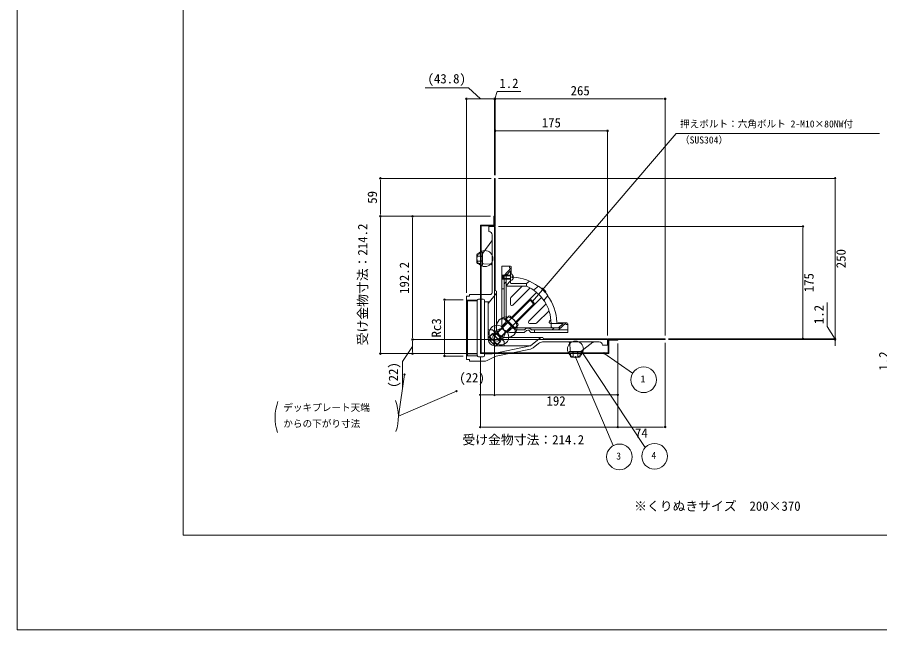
# Model space of a CAD drawing. Units: millimetres, scale not verified. Extents: x -1380 to 1380, y -955 to 955.
# Drawn here: x -1380 to -35, y -955 to 0 of the extents above; entities that cross this region are included whole.
import ezdxf
from ezdxf.enums import TextEntityAlignment as Align

# ---------------------------------------------------------------- set-up
doc = ezdxf.new("R2010")
doc.units = ezdxf.units.MM
doc.header["$LTSCALE"] = 3
doc.linetypes.add('USER1', pattern=[2, 1.25, -0.25, 0.25, -0.25])
doc.linetypes.add('USER2', pattern=[0.375, 0.25, -0.125])
for name, color, linetype, lineweight in [('0-0_0', 7, 'Continuous', 15), ('0-2_L-2', 7, 'Continuous', 18), ('0-3_L-1', 7, 'Continuous', 18), ('0-4_L-5', 2, 'USER1', 18), ('0-5_L-3', 7, 'Continuous', 18), ('0-7_WAKU', 7, 'Continuous', 18), ('0-8_MOJI', 7, 'Continuous', 18), ('0-9_SUNPO', 7, 'Continuous', 18)]:
    doc.layers.add(name, color=color, linetype=linetype, lineweight=lineweight)
doc.styles.add('ＭＳ ゴシック', font='')
doc.styles.get('ＭＳ ゴシック').set_extended_font_data('MS Gothic')

# ---------------------------------------------------------------- blocks, each defined once
blk = doc.blocks.new('_DOT')
at = {"layer": '0-0_0'}
for p, q in [((-0.5, 0), (-1, 0)), ((0.25, 0), (-0.25, 0))]:
    blk.add_line(p, q, dxfattribs=at)
blk.add_circle((0, 0), 0.25, dxfattribs=at)
blk = doc.blocks.new('_DOTSMALL')
at = {"layer": '0-0_0'}
blk.add_line((0.0625, 0), (-0.0625, 0), dxfattribs=at)
blk.add_circle((0, 0), 0.0625, dxfattribs=at)

msp = doc.modelspace()

# ---------------------------------------------------------------- linework, layer by layer
at = {"layer": '0-0_0'}
for p, q in [((-775.903, -555.934), (-776.174, -557.79)), ((-693.973, -582.596), (-695.697, -583.333))]:
    msp.add_line(p, q, dxfattribs=at)
at = {"layer": '0-0_0', "lineweight": 18}
msp.add_lwpolyline([(-1121.329, -807.392), (1121.171, -807.392), (1121.171, 687.608), (-1121.329, 687.608)], close=True, dxfattribs=at)
at = {"layer": '0-0_0'}
for centre in [(-776.038, -556.862), (-694.835, -582.964)]:
    msp.add_circle(centre, 0.938, dxfattribs=at)
at = {"layer": '0-2_L-2'}
for p, q in [((-653.964, -367.659), (-639.764, -348.725)), ((-639.364, -429.192), (-639.364, -339.192)), ((-657.564, -371.192), (-656.364, -371.192)), ((-654.364, -382.321), (-654.364, -368.859)), ((-657.564, -381.192), (-656.364, -381.192)), ((-652.497, -384.316), (-641.231, -385.068)), ((-657.564, -429.192), (-656.364, -429.192)), ((-632.364, -427.192), (-634.364, -426.192)), ((-632.364, -430.192), (-632.364, -489.192)), ((-679.364, -434.692), (-679.364, -440.25)), ((-679.364, -440.25), (-662.322, -440.783)), ((-679.364, -440.25), (-679.364, -528.134)), ((-677.864, -441.798), (-679.364, -440.25)), ((-677.864, -441.798), (-662.364, -442.282)), ((-677.864, -441.798), (-677.864, -526.586)), ((-662.364, -441.192), (-662.364, -527.192)), ((-660.364, -439.192), (-653.364, -439.192)), ((-651.364, -441.192), (-651.364, -443.692)), ((-651.364, -443.692), (-643.333, -443.692)), ((-651.364, -443.692), (-651.364, -524.692)), ((-645.364, -443.692), (-645.364, -502.192)), ((-638.749, -487.192), (-645.364, -487.192)), ((-633.799, -492.142), (-638.749, -487.192)), ((-633.799, -492.142), (-636.628, -494.97)), ((-628.142, -503.455), (-636.628, -494.97)), ((-633.799, -492.142), (-625.314, -500.627)), ((-645.113, -502.041), (-635.213, -511.941)), ((-640.163, -502.748), (-644.406, -498.506)), ((-640.163, -502.748), (-642.284, -504.87)), ((-635.92, -506.991), (-638.042, -509.112)), ((-635.92, -506.991), (-631.678, -511.234)), ((-632.385, -511.941), (-626.021, -505.577)), ((-625.314, -500.627), (-628.142, -503.455)), ((-626.021, -505.577), (-628.142, -503.455)), ((-625.314, -500.627), (-620.364, -505.577)), ((-563.364, -499.192), (-622.364, -499.192)), ((-620.364, -505.577), (-620.364, -512.174)), ((-566.806, -508.431), (-575.268, -515.306)), ((-560.5, -506.192), (-472.364, -506.192)), ((-560.364, -499.192), (-559.364, -501.192)), ((-517.533, -519.325), (-518.285, -508.059)), ((-500.876, -520.792), (-481.942, -506.592)), ((-651.364, -527.192), (-651.364, -524.692)), ((-579.364, -512.192), (-635.364, -512.192)), ((-633.11, -528.497), (-579.534, -517.335)), ((-597.164, -523.192), (-597.164, -524.392)), ((-515.538, -521.192), (-502.076, -521.192)), ((-514.364, -523.192), (-514.364, -524.392)), ((-504.364, -523.192), (-504.364, -524.392)), ((-677.864, -526.586), (-679.364, -528.134)), ((-679.364, -528.134), (-662.322, -527.601)), ((-679.364, -528.134), (-679.364, -533.692)), ((-677.864, -526.586), (-662.364, -526.102)), ((-660.364, -529.192), (-653.364, -529.192)), ((-635.512, -529.326), (-647.266, -535.152))]:
    msp.add_line(p, q, dxfattribs=at)
msp.add_lwpolyline([(-656.364, -523.192), (-656.364, -325.192), (-635.564, -325.192), (-635.564, -310.192), (-636.764, -310.192), (-636.764, -323.992), (-657.564, -323.992), (-657.564, -524.392), (-457.164, -524.392), (-457.164, -503.592), (-443.364, -503.592), (-443.364, -502.392), (-458.364, -502.392), (-458.364, -523.192)], close=True, dxfattribs=at)
for points in [[(-634.364, -426.192), (-634.364, -326.192), (-644.364, -326.192), (-644.364, -334.192)], [(-632.364, -427.192), (-632.364, -430.192), (-645.364, -446.192)], [(-679.364, -434.692), (-674.364, -434.692), (-674.364, -432.192), (-642.364, -432.192)], [(-636.628, -494.97), (-638.749, -492.849), (-645.113, -499.213)], [(-560.364, -499.192), (-563.364, -499.192), (-579.364, -512.192)], [(-559.364, -501.192), (-459.364, -501.192), (-459.364, -511.192), (-467.364, -511.192)], [(-651.364, -524.692), (-639.364, -524.692), (-579.364, -512.192)], [(-679.364, -533.692), (-674.364, -533.692), (-674.364, -536.192), (-651.706, -536.192)]]:
    msp.add_lwpolyline(points, dxfattribs=at)
for centre, radius, start, end in [((-644.364, -339.192), 5, 0, 90), ((-641.364, -347.525), 2, 323.1301, 0), ((-652.364, -368.859), 2, 143.1301, 180), ((-652.364, -382.321), 2, 180, 266.18593), ((-641.364, -387.063), 2, 0, 86.18593), ((-642.364, -429.192), 3, 270, 0), ((-660.364, -441.192), 2, 90, 180), ((-653.364, -441.192), 2, 0, 90), ((-622.364, -489.192), 10, 180, 270), ((-643.699, -500.627), 2, 135, 225), ((-635.364, -502.192), 10, 180, 270), ((-560.5, -516.192), 10, 90, 129.09386), ((-520.28, -508.192), 2, 3.81407, 90), ((-480.742, -508.192), 2, 90, 126.8699), ((-472.364, -511.192), 5, 0, 90), ((-633.799, -510.527), 2, 225, 315), ((-581.574, -507.545), 10, 281.76829, 309.09386), ((-515.538, -519.192), 2, 183.81407, 270), ((-502.076, -519.192), 2, 270, 306.8699), ((-660.364, -527.192), 2, 180, 270), ((-653.364, -527.192), 2, 270, 0), ((-651.706, -526.192), 10, 270, 296.36397), ((-631.071, -538.286), 10, 101.76829, 116.36397)]:
    msp.add_arc(centre, radius, start, end, dxfattribs=at)
at = {"layer": '0-3_L-1'}
for p, q in [((-610.864, -388.192), (-620.364, -388.192)), ((-609.364, -400.151), (-609.364, -389.692)), ((-620.364, -402.485), (-609.749, -390.696)), ((-620.364, -470.221), (-620.364, -402.485)), ((-610.364, -395.192), (-617.364, -402.692)), ((-610.364, -403.219), (-610.365, -414.193)), ((-610.364, -403.219), (-610.364, -395.192)), ((-617.364, -409.367), (-617.364, -411.192)), ((-617.364, -416.192), (-617.364, -467.192)), ((-610.364, -410.692), (-616.937, -417.735)), ((-585.767, -415.192), (-580.864, -411.513)), ((-624.364, -423.192), (-620.364, -423.192)), ((-609.778, -436.301), (-592.669, -419.192)), ((-608.697, -467.747), (-569.876, -428.925)), ((-606.95, -449.029), (-579.944, -422.023)), ((-566.786, -419.245), (-574.494, -425.401)), ((-610.364, -447.615), (-610.364, -437.715)), ((-600.919, -475.525), (-562.097, -436.703)), ((-552.417, -433.614), (-558.573, -441.322)), ((-582.201, -473.778), (-555.195, -446.772)), ((-569.473, -476.606), (-550.483, -457.616)), ((-616.829, -473.757), (-606.929, -483.656)), ((-616.829, -473.757), (-606.929, -483.656)), ((-544.364, -484.192), (-600.364, -484.192)), ((-580.787, -477.192), (-570.887, -477.192)), ((-549.674, -473.778), (-547.603, -471.707)), ((-548.26, -477.192), (-528.364, -477.192)), ((-547.364, -477.192), (-547.364, -481.192)), ((-535.864, -484.192), (-544.364, -484.192)), ((-528.364, -477.192), (-535.864, -484.192)), ((-535.657, -487.192), (-523.868, -476.577)), ((-521.364, -477.692), (-521.364, -487.192)), ((-612.364, -491.192), (-589.364, -491.192)), ((-588.937, -487.192), (-603.394, -487.192)), ((-589.364, -491.192), (-585.406, -488.349)), ((-588.937, -487.192), (-587.156, -485.913)), ((-573.364, -491.192), (-573.364, -487.192))]:
    msp.add_line(p, q, dxfattribs=at)
at = {"layer": '0-3_L-1', "linetype": 'USER2'}
for p, q in [((-624.364, -402.092), (-617.364, -402.092)), ((-624.364, -402.692), (-617.364, -402.692)), ((-617.364, -402.692), (-617.364, -416.192)), ((-624.364, -407.692), (-617.364, -407.692)), ((-624.364, -408.292), (-617.364, -408.292))]:
    msp.add_line(p, q, dxfattribs=at)
at = {"layer": '0-3_L-1'}
for points in [[(-635.564, -325.192), (-634.364, -325.192), (-634.364, -251.192), (-635.564, -251.192)], [(-458.364, -502.392), (-369.364, -502.392), (-369.364, -501.192), (-458.364, -501.192)]]:
    msp.add_lwpolyline(points, close=True, dxfattribs=at)
for points in [[(-620.364, -388.192), (-624.364, -388.192), (-624.364, -479.192)], [(-620.364, -415.524), (-617.364, -412.192), (-617.364, -399.153)], [(-609.365, -415.193), (-585.767, -415.192), (-585.767, -419.192), (-614.364, -419.192)], [(-561.633, -423.511), (-560.513, -422.391), (-555.563, -427.341), (-556.683, -428.461)], [(-624.364, -470.221), (-620.364, -470.221), (-616.829, -473.757), (-623.965, -482.261)], [(-615.434, -490.793), (-606.929, -483.656), (-603.394, -487.192), (-603.394, -491.192)], [(-532.325, -484.192), (-542.325, -484.192), (-545.657, -487.192)], [(-537.256, -476.995), (-536.364, -476.192), (-522.864, -476.192)], [(-578.977, -491.192), (-521.364, -491.192), (-521.364, -487.192), (-577.774, -487.192)]]:
    msp.add_lwpolyline(points, dxfattribs=at)
for centre in [(-610.864, -389.692), (-522.864, -477.692)]:
    msp.add_circle(centre, 1.5, dxfattribs=at)
for centre, radius, start, end in [((-614.364, -416.192), 3, 180, 270), ((-609.364, -414.192), 1, 180.02971, 269.97028), ((-610.364, -477.192), 72, 53.15918, 86.71189), ((-610.364, -477.192), 63, 0, 67.01904), ((-610.718, -477.546), 73, 36.99929, 53.00067), ((-608.364, -437.715), 2, 135, 180), ((-610.364, -477.192), 72, 1.54872, 36.84079), ((-608.364, -447.615), 2, 180, 315), ((-600.364, -467.192), 17, 180, 189.73561), ((-612.364, -479.192), 12, 180, 270), ((-600.364, -467.192), 17, 260.26439, 270), ((-580.787, -475.192), 2, 135, 270), ((-570.887, -475.192), 2, 270, 315), ((-548.26, -475.192), 2, 134.99937, 270), ((-544.364, -481.192), 3, 180, 270), ((-536.391, -475.192), 2, 181.54895, 270), ((-583.364, -491.192), 6.5, 41.81031, 125.68533), ((-583.364, -491.192), 3.5, 12.83959, 125.68533), ((-578.977, -490.192), 1, 192.83959, 270), ((-577.774, -486.192), 1, 221.81031, 270)]:
    msp.add_arc(centre, radius, start, end, dxfattribs=at)
at = {"layer": '0-4_L-5'}
for p in [(-635.564, -325.192), (-458.364, -502.392)]:
    msp.add_line(p, (-635.564, -502.392), dxfattribs=at)
at = {"layer": '0-5_L-3'}
for p, q in [((-662.487, -372.439), (-663.064, -369.692)), ((-662.487, -372.439), (-657.564, -372.439)), ((-657.564, -372.192), (-654.364, -372.192)), ((-663.064, -382.692), (-662.487, -379.945)), ((-662.487, -379.945), (-657.564, -379.945)), ((-654.364, -380.192), (-657.564, -380.192)), ((-621.409, -402.017), (-621.409, -408.367)), ((-621.409, -403.017), (-610.364, -403.017)), ((-610.364, -399.792), (-610.364, -410.592)), ((-621.409, -407.367), (-610.364, -407.367)), ((-579.591, -440.479), (-608.06, -468.949)), ((-580.722, -440.479), (-573.651, -447.55)), ((-573.651, -446.419), (-602.121, -474.888)), ((-609.098, -468.985), (-614.218, -474.105)), ((-609.098, -468.985), (-611.101, -465.908)), ((-615.414, -475.171), (-636.23, -495.987)), ((-614.849, -475.737), (-635.665, -496.553)), ((-608.909, -481.677), (-629.725, -502.492)), ((-629.159, -503.058), (-608.343, -482.242)), ((-615.591, -474.994), (-614.46, -473.863)), ((-608.167, -482.419), (-607.035, -481.288)), ((-607.277, -481.045), (-602.157, -475.925)), ((-599.08, -477.929), (-602.157, -475.925)), ((-513.364, -524.392), (-513.364, -521.192)), ((-513.117, -529.315), (-513.117, -524.392)), ((-505.611, -529.315), (-505.611, -524.392)), ((-505.364, -521.192), (-505.364, -524.392)), ((-513.117, -529.315), (-515.864, -529.892)), ((-502.864, -529.892), (-505.611, -529.315))]:
    msp.add_line(p, q, dxfattribs=at)
at = {"layer": '0-5_L-3', "color": 6}
for p, q in [((-654.364, -372.892), (-657.564, -372.892)), ((-654.364, -379.492), (-657.564, -379.492)), ((-512.664, -521.192), (-512.664, -524.392)), ((-506.064, -521.192), (-506.064, -524.392))]:
    msp.add_line(p, q, dxfattribs=at)
at = {"layer": '0-5_L-3'}
for points in [[(-657.564, -383.692), (-662.487, -383.692), (-663.064, -382.692), (-663.064, -369.692), (-662.487, -368.692), (-657.564, -368.692)], [(-656.364, -386.192), (-656.364, -366.192), (-654.364, -366.192), (-654.364, -386.192)], [(-602.969, -485.354), (-604.101, -486.485), (-619.657, -470.929), (-618.526, -469.797)], [(-599.08, -477.929), (-611.101, -465.908), (-612.568, -465.515), (-617.688, -470.635), (-603.807, -484.516), (-598.687, -479.396)], [(-626.684, -505.533), (-638.705, -493.512), (-643.358, -498.165), (-631.337, -510.186)], [(-499.364, -523.192), (-519.364, -523.192), (-519.364, -521.192), (-499.364, -521.192)], [(-501.864, -524.392), (-501.864, -529.315), (-502.864, -529.892), (-515.864, -529.892), (-516.864, -529.315), (-516.864, -524.392)]]:
    msp.add_lwpolyline(points, close=True, dxfattribs=at)
for points in [[(-610.364, -402.017), (-621.409, -402.017), (-622.409, -403.017), (-622.409, -407.367), (-621.409, -408.367), (-610.364, -408.367)], [(-606.211, -405.912), (-608.464, -405.912), (-608.464, -404.472), (-606.211, -404.472)], [(-601.555, -475.454), (-573.651, -447.55), (-573.651, -445.429), (-578.601, -440.479), (-580.722, -440.479), (-608.626, -468.383)]]:
    msp.add_lwpolyline(points, dxfattribs=at)
for centre, radius in [((-650.579, -376.192), 12.485), ((-616.575, -483.402), 16.241), ((-631.672, -492.49), 12.276), ((-625.662, -498.5), 12.276), ((-509.364, -517.407), 12.485)]:
    msp.add_circle(centre, radius, dxfattribs=at)
for start, end in [(0, 75.74997), (284.25003, 0)]:
    msp.add_arc((-611.736, -405.192), 5.571, start, end, dxfattribs=at)
at = {"layer": '0-7_WAKU'}
msp.add_lwpolyline([(-1380.079, -954.892), (1379.921, -954.892), (1379.921, 955.108), (-1380.079, 955.108)], close=True, dxfattribs=at)
at = {"layer": '0-9_SUNPO'}
for p, q in [((-679.364, -429.692), (-679.364, -127.049)), ((-674.364, -127.049), (-640.564, -127.049)), ((-640.564, -127.049), (-645.564, -127.049)), ((-635.564, -163.593), (-635.564, -127.049)), ((-635.564, -127.049), (-634.364, -127.049)), ((-635.564, -127.049), (-634.364, -127.049)), ((-635.564, -246.192), (-635.564, -127.049)), ((-634.364, -246.192), (-634.364, -127.049)), ((-634.364, -246.192), (-634.364, -127.049)), ((-374.364, -127.049), (-629.364, -127.049)), ((-629.364, -127.049), (-624.364, -127.049)), ((-369.364, -496.192), (-369.364, -127.049)), ((-634.364, -246.192), (-634.364, -177.049)), ((-464.364, -177.049), (-629.364, -177.049)), ((-576.126, -442.954), (-352.11, -181.257)), ((-459.364, -496.192), (-459.364, -177.049)), ((-352.11, -181.257), (-34.787, -181.257)), ((-640.564, -251.192), (-813.538, -251.192)), ((-629.364, -251.192), (-104.371, -251.192)), ((-813.538, -305.192), (-813.538, -256.192)), ((-104.371, -256.192), (-104.371, -496.192)), ((-641.764, -310.192), (-813.538, -310.192)), ((-641.764, -310.192), (-813.538, -310.192)), ((-813.538, -519.392), (-813.538, -315.192)), ((-641.764, -310.192), (-763.538, -310.192)), ((-763.538, -497.392), (-763.538, -315.192)), ((-635.564, -310.192), (-635.564, -588.78)), ((-635.564, -310.192), (-635.564, -588.78)), ((-629.364, -326.192), (-154.371, -326.192)), ((-154.371, -331.192), (-154.371, -496.192)), ((-684.364, -440.25), (-713.538, -440.25)), ((-713.538, -445.25), (-713.538, -523.134)), ((-104.371, -496.192), (-104.371, -491.192)), ((-443.364, -502.392), (-763.538, -502.392)), ((-443.364, -502.392), (-763.538, -502.392)), ((-763.538, -507.392), (-763.538, -519.392)), ((-443.364, -508.592), (-443.364, -638.78)), ((-443.364, -508.592), (-443.364, -638.78)), ((-443.364, -508.592), (-443.364, -588.78)), ((-369.364, -507.392), (-369.364, -638.78)), ((-364.364, -501.192), (-154.371, -501.192)), ((-364.364, -501.192), (-104.371, -501.192)), ((-364.364, -501.192), (-104.371, -501.192)), ((-364.364, -502.392), (-104.371, -502.392)), ((-104.371, -501.192), (-104.371, -502.392)), ((-104.371, -501.192), (-104.371, -502.392)), ((-104.371, -507.392), (-104.371, -512.392)), ((-662.564, -524.392), (-813.538, -524.392)), ((-662.564, -524.392), (-763.538, -524.392)), ((-499.364, -521.392), (-400.589, -670.882)), ((-465.27, -523.592), (-420.177, -555.09)), ((-684.364, -528.134), (-713.538, -528.134)), ((-657.564, -529.392), (-657.564, -638.78)), ((-657.564, -529.392), (-657.564, -588.78)), ((-509.364, -529.892), (-450.367, -667.84)), ((-776.038, -556.862), (-785.505, -621.708)), ((-694.835, -582.964), (-785.505, -621.708)), ((-640.564, -588.78), (-652.564, -588.78)), ((-630.564, -588.78), (-448.364, -588.78)), ((-448.364, -638.78), (-652.564, -638.78)), ((-374.364, -638.78), (-438.364, -638.78))]:
    msp.add_line(p, q, dxfattribs=at)
for points in [[(-657.464, -127.049), (-676.109, -110.107), (-743.997, -110.107)], [(-634.964, -127.049), (-631.514, -115.549), (-594.489, -115.549)], [(-104.371, -501.792), (-116.871, -481.864), (-116.871, -444.839)], [(-763.538, -513.392), (-778.911, -536.709), (-778.911, -578.607)]]:
    msp.add_lwpolyline(points, dxfattribs=at)
for centre in [(-402.888, -565.144), (-440.716, -685.357), (-385.887, -684.441)]:
    msp.add_circle(centre, 20, dxfattribs=at)
for centre, start, end in [((-905.385, -624.094), 159.84283, 198.83066), ((-858.028, -622.547), 341.16934, 20.15717)]:
    msp.add_arc(centre, 72.528, start, end, dxfattribs=at)

# ---------------------------------------------------------------- block references
for name, p, xscale, yscale, rotation in [('_DOT', (-679.364, -127.049), 5, 5, 180), ('_DOT', (-634.364, -127.049), 5, 5, 180), ('_DOT', (-634.364, -127.049), 5, 5, 180), ('_DOT', (-634.364, -177.049), 5, 5, 180), ('_DOT', (-813.538, -251.192), 5, 5, 90), ('_DOT', (-104.371, -251.192), 5, 5, 90), ('_DOT', (-813.538, -310.192), 5, 5, 270), ('_DOT', (-813.538, -310.192), 5, 5, 90), ('_DOT', (-763.538, -310.192), 5, 5, 90), ('_DOT', (-154.371, -326.192), 5, 5, 90), ('_DOT', (-713.538, -440.25), 5, 5, 90), ('_DOTSMALL', (-576.126, -442.954), 15, 15, 229.43604), ('_DOT', (-763.538, -502.392), 5, 5, 270), ('_DOT', (-154.371, -501.192), 5, 5, 270), ('_DOT', (-104.371, -501.192), 5, 5, 270), ('_DOT', (-104.371, -501.192), 5, 5, 270), ('_DOT', (-763.538, -502.392), 5, 5, 90), ('_DOT', (-104.371, -502.392), 5, 5, 90), ('_DOT', (-813.538, -524.392), 5, 5, 270), ('_DOT', (-763.538, -524.392), 5, 5, 270), ('_DOT', (-713.538, -528.134), 5, 5, 270), ('_DOTSMALL', (-499.364, -521.392), 15, 15, 123.4545), ('_DOTSMALL', (-465.27, -523.592), 15, 15, 145.06475), ('_DOTSMALL', (-509.364, -529.892), 15, 15, 113.15528), ('_DOT', (-657.564, -588.78), 5, 5, 180), ('_DOT', (-635.564, -588.78), 5, 5, 180), ('_DOT', (-657.564, -638.78), 5, 5, 180), ('_DOT', (-443.364, -638.78), 5, 5, 180)]:
    msp.add_blockref(name, p, dxfattribs=dict(at, xscale=xscale, yscale=yscale, rotation=rotation))
at = {"layer": '0-9_SUNPO', "xscale": 5, "yscale": 5}
for p in [(-635.564, -127.049), (-635.564, -127.049), (-369.364, -127.049), (-459.364, -177.049), (-635.564, -588.78), (-443.364, -588.78), (-443.364, -638.78), (-369.364, -638.78)]:
    msp.add_blockref('_DOT', p, dxfattribs=at)

# ---------------------------------------------------------------- texts
at = {"layer": '0-8_MOJI', "style": 'ＭＳ ゴシック'}
for s, height, p in [('押えボルト：六角ボルト 2-M10×80NW付 ', 11, (-346.178, -175.011)), ('（SUS304）', 11, (-346.178, -200.011)), ('デッキプレート天端 ', 11, (-965.06, -617.343)), ('からの下がり寸法 ', 11, (-965.06, -642.343)), ('※くりぬきサイズ\u3000200×370', 14.66, (-417.775, -773.782))]:
    msp.add_text(s, height=height, dxfattribs=at).set_placement(p, align=Align.BOTTOM_LEFT)
at = {"layer": '0-9_SUNPO', "style": 'ＭＳ ゴシック'}
for s, height, p in [('(43.8)', 14.66, (-740.053, -107.432)), ('1.2', 14.66, (-628.001, -114.549)), ('265', 14.66, (-516.864, -126.049)), ('175', 14.66, (-561.864, -176.049)), ('(22)', 14.66, (-690.611, -573.605)), ('1', 11, (-407.761, -572.644)), ('192', 14.66, (-554.464, -609.78)), ('74', 14.66, (-416.364, -659.78)), ('受け金物寸法：214.2', 14.66, (-685.616, -670.343)), ('3', 11, (-445.589, -692.857)), ('4', 11, (-390.76, -691.941))]:
    msp.add_text(s, height=height, dxfattribs=at).set_placement(p, align=Align.BOTTOM_LEFT)
for s, p in [('59', (-814.538, -290.692)), ('受け金物寸法：214.2', (-829.592, -511.457)), ('250', (-83.371, -391.192)), ('192.2', (-764.538, -431.292)), ('175', (-133.371, -428.692)), ('1.2', (-117.871, -478.351)), ('Rc3', (-714.538, -499.192)), ('1.2', (-16.782, -550.881)), ('(22)', (-781.586, -577.658))]:
    msp.add_text(s, height=14.66, rotation=90, dxfattribs=at).set_placement(p, align=Align.BOTTOM_LEFT)

doc.saveas('drawing.dxf')
